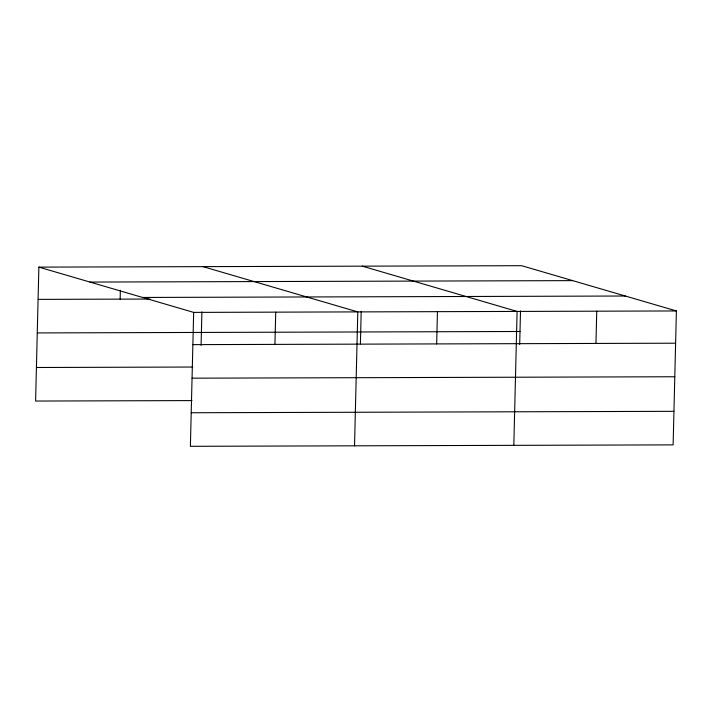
<?xml version="1.0" encoding="UTF-8"?>
<svg xmlns="http://www.w3.org/2000/svg" width="712" height="712" viewBox="0 0 712 712"><rect width="100%" height="100%" fill="white"/><g stroke="black" fill="none" stroke-linecap="round" stroke-linejoin="round"><path stroke-width="1.07" d="M38.875 267.125L193.664 312.39L190.389 446.308L673.125 444.875L676.4 310.948L521.611 265.692L38.875 267.125L35.6 401.052L191.964 400.589M120.15 299.138L120.364 290.238M201.078 345.409L201.897 311.883M274.939 344.394L275.731 312.141M354.523 445.819L357.798 311.901L203 266.635M360.406 343.852L361.198 311.402M436.661 343.914L437.444 311.66M513.824 445.347L517.099 311.42L362.31 266.163M519.689 344.457L520.508 310.93M595.962 343.433L596.745 311.188M89.952 282.068L572.688 280.626M142.578 297.456L625.323 296.014M38.083 299.378L150.09 299.049M193.664 312.39L676.4 310.948M37.264 332.931L520 331.489M192.872 344.635L675.608 343.202M36.419 367.499L192.792 367.036M192.053 378.188L674.789 376.755M191.208 412.755L673.944 411.322"/></g></svg>
